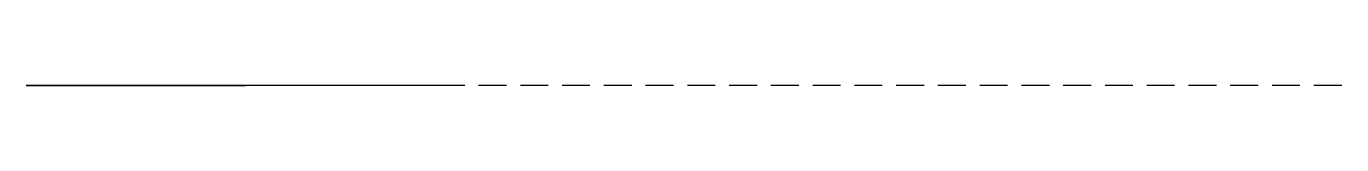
# Model space of a CAD drawing. Extents: x 0 to 300, y 0 to 0.
import ezdxf

# ---------------------------------------------------------------- set-up
doc = ezdxf.new("R2010")
doc.units = 0
doc.linetypes.add('DASHED2', pattern=[9.525, 6.35, -3.175])
doc.layers.get('0').update_dxf_attribs({"linetype": 'CONTINUOUS'})

msp = doc.modelspace()

# ---------------------------------------------------------------- linework, layer by layer
at = {"color": 1, "linetype": 'DASHED2'}
msp.add_line((300, 0, 300), (50, 0, 200), dxfattribs=at)
at = {"extrusion": (0, 1, 1.61554e-15)}
msp.add_arc((-50, -250), 50, 180, 90, dxfattribs=at)

doc.saveas('drawing.dxf')
